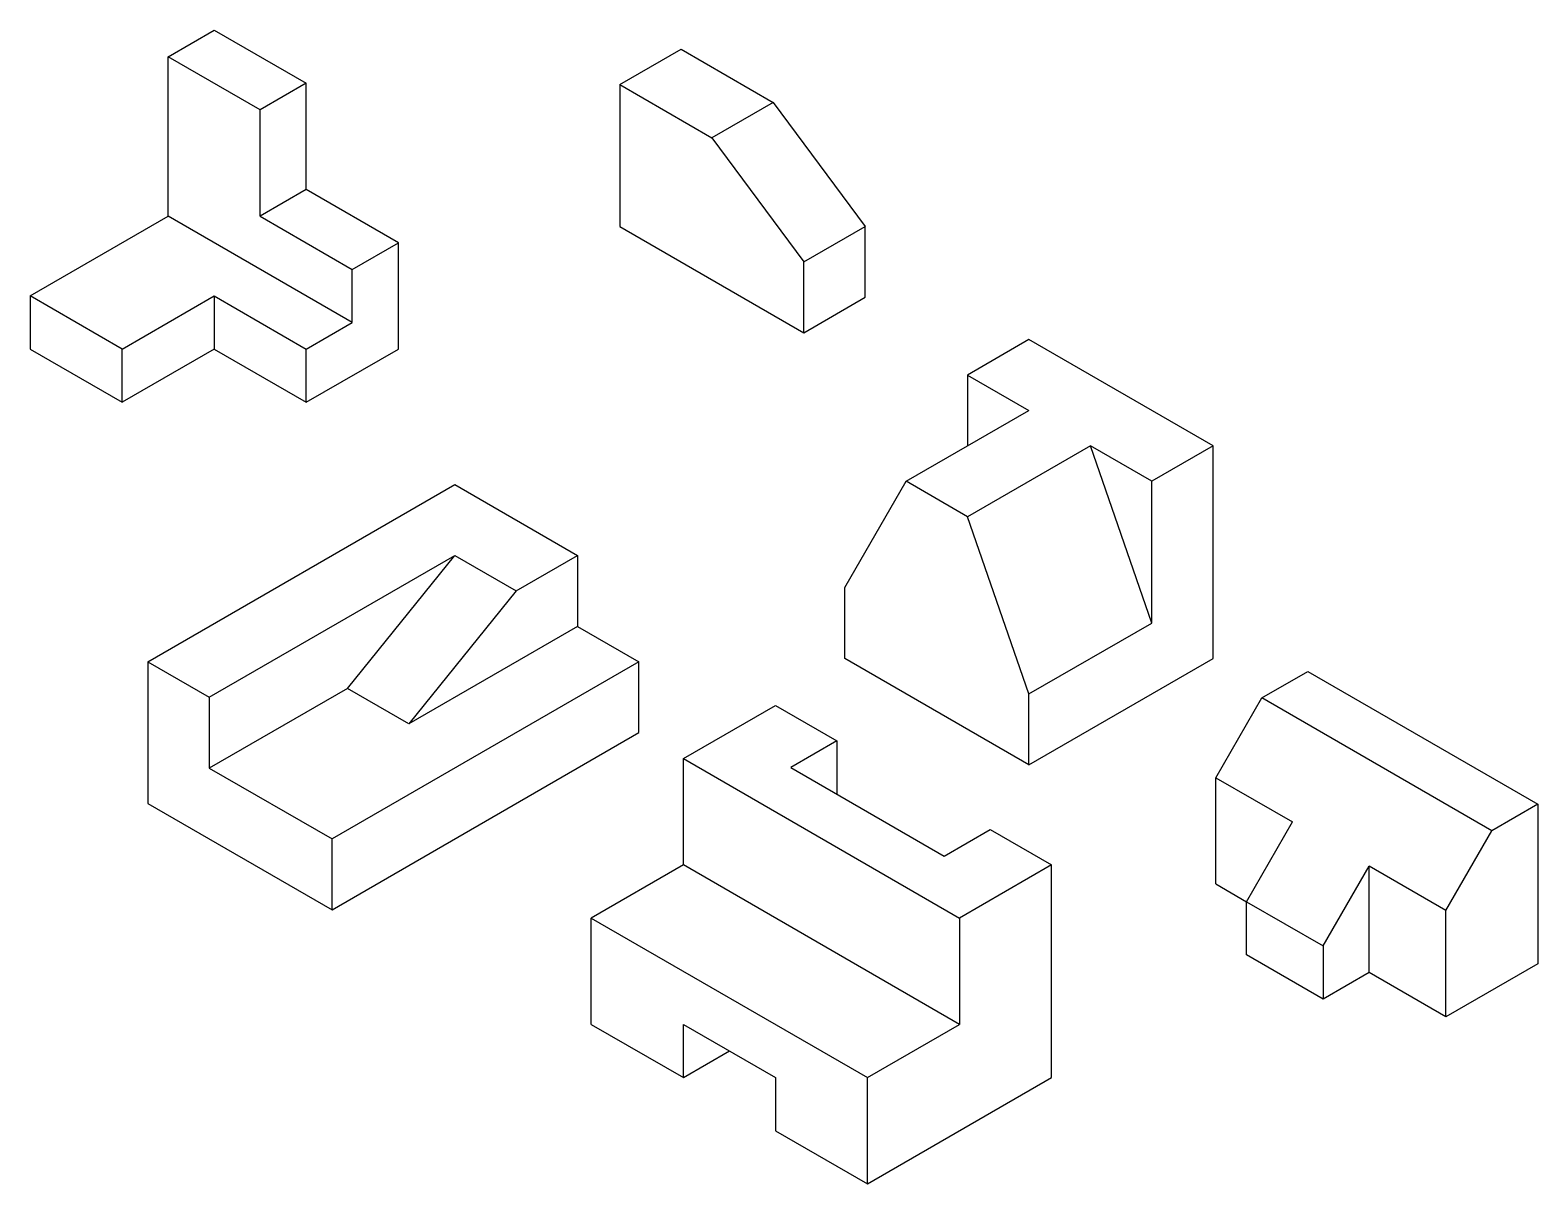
# Model space of a CAD drawing. Header units: inches. Extents: x 6.7 to 49.3, y -10.9 to 21.6.
import ezdxf

# ---------------------------------------------------------------- set-up
doc = ezdxf.new("R2010")
doc.units = ezdxf.units.IN
doc.header["$MEASUREMENT"] = 0

msp = doc.modelspace()

# ---------------------------------------------------------------- linework, layer by layer
for p, q in [((10.636, 20.871), (11.935, 21.621)), ((11.935, 21.621), (14.533, 20.121)), ((10.636, 16.371), (10.636, 20.871)), ((13.234, 19.371), (10.636, 20.871)), ((23.378, 20.083), (25.11, 21.083)), ((25.11, 21.083), (27.708, 19.583)), ((14.533, 20.121), (13.234, 19.371)), ((14.533, 17.121), (14.533, 20.121)), ((23.378, 20.083), (23.378, 16.083)), ((23.378, 20.083), (25.976, 18.583)), ((27.708, 19.583), (25.976, 18.583)), ((27.708, 19.583), (30.306, 16.083)), ((13.234, 16.371), (13.234, 19.371)), ((25.976, 18.583), (28.574, 15.083)), ((14.533, 17.121), (13.234, 16.371)), ((17.131, 15.621), (14.533, 17.121)), ((6.739, 14.121), (10.636, 16.371)), ((15.832, 13.371), (10.636, 16.371)), ((13.234, 16.371), (15.832, 14.871)), ((23.378, 16.083), (28.574, 13.083)), ((28.574, 15.083), (30.306, 16.083)), ((30.306, 14.083), (30.306, 16.083)), ((15.832, 14.871), (17.131, 15.621)), ((17.131, 12.621), (17.131, 15.621)), ((28.574, 13.083), (28.574, 15.083)), ((15.832, 13.371), (15.832, 14.871)), ((9.337, 12.621), (6.739, 14.121)), ((6.739, 14.121), (6.739, 12.621)), ((9.337, 12.621), (11.935, 14.121)), ((11.935, 14.121), (11.935, 12.621)), ((11.935, 14.121), (14.533, 12.621)), ((28.574, 13.083), (30.306, 14.083)), ((14.533, 12.621), (15.832, 13.371)), ((34.931, 12.889), (33.199, 11.889)), ((40.127, 9.889), (34.931, 12.889)), ((6.739, 12.621), (9.337, 11.121)), ((9.337, 11.121), (9.337, 12.621)), ((11.935, 12.621), (9.337, 11.121)), ((11.935, 12.621), (14.533, 11.121)), ((14.533, 11.121), (14.533, 12.621)), ((14.533, 11.121), (17.131, 12.621)), ((33.199, 11.889), (34.931, 10.889)), ((33.199, 11.889), (33.199, 9.889)), ((31.467, 8.889), (34.931, 10.889)), ((36.663, 9.889), (33.199, 7.889)), ((38.395, 8.889), (36.663, 9.889)), ((38.395, 4.889), (36.663, 9.889)), ((40.127, 9.889), (38.395, 8.889)), ((40.127, 3.889), (40.127, 9.889)), ((10.062, 3.796), (18.723, 8.796)), ((18.723, 8.796), (22.187, 6.796)), ((29.735, 5.889), (31.467, 8.889)), ((33.199, 7.889), (31.467, 8.889)), ((38.395, 4.889), (38.395, 8.889)), ((34.931, 2.889), (33.199, 7.889)), ((11.794, 2.796), (18.723, 6.796)), ((15.692, 3.046), (18.723, 6.796)), ((18.723, 6.796), (20.455, 5.796)), ((20.455, 5.796), (22.187, 6.796)), ((22.187, 6.796), (22.187, 4.796)), ((20.455, 5.796), (17.424, 2.046)), ((29.735, 3.889), (29.735, 5.889)), ((22.187, 4.796), (17.424, 2.046)), ((22.187, 4.796), (23.919, 3.796)), ((34.931, 2.889), (38.395, 4.889)), ((34.931, 0.889), (29.735, 3.889)), ((34.931, 0.889), (40.127, 3.889)), ((10.062, 3.796), (10.062, -0.204)), ((10.062, 3.796), (11.794, 2.796)), ((23.919, 3.796), (15.259, -1.204)), ((23.919, 1.796), (23.919, 3.796)), ((41.499, 2.776), (42.798, 3.526)), ((42.798, 3.526), (49.293, -0.224)), ((15.692, 3.046), (11.794, 0.796)), ((17.424, 2.046), (15.692, 3.046)), ((11.794, 2.796), (11.794, 0.796)), ((25.176, 1.064), (27.774, 2.564)), ((27.774, 2.564), (29.506, 1.564)), ((34.931, 0.889), (34.931, 2.889)), ((40.2, 0.526), (41.499, 2.776)), ((47.994, -0.974), (41.499, 2.776)), ((15.259, -3.204), (23.919, 1.796)), ((29.506, 1.564), (28.207, 0.814)), ((29.506, 1.564), (28.207, 0.814)), ((29.506, 1.564), (28.207, 0.814)), ((29.506, 1.564), (29.506, 0.064)), ((25.176, -1.936), (25.176, 1.064)), ((25.176, 1.064), (32.97, -3.436)), ((11.794, 0.796), (15.259, -1.204)), ((28.207, 0.814), (32.537, -1.686)), ((40.2, -2.474), (40.2, 0.526)), ((40.2, 0.526), (42.365, -0.724)), ((10.062, -0.204), (15.259, -3.204)), ((49.293, -0.224), (47.994, -0.974)), ((49.293, -0.224), (49.293, -4.724)), ((41.066, -2.974), (42.365, -0.724)), ((15.259, -3.204), (15.259, -1.204)), ((32.537, -1.686), (33.836, -0.936)), ((33.836, -0.936), (35.568, -1.936)), ((46.695, -3.224), (47.994, -0.974)), ((25.176, -1.936), (22.578, -3.436)), ((32.97, -6.436), (25.176, -1.936)), ((35.568, -1.936), (32.97, -3.436)), ((35.568, -7.936), (35.568, -1.936)), ((43.231, -4.224), (44.53, -1.974)), ((46.695, -3.224), (44.53, -1.974)), ((44.53, -4.974), (44.53, -1.974)), ((40.2, -2.474), (41.066, -2.974)), ((41.066, -4.474), (41.066, -2.974)), ((41.066, -2.974), (43.231, -4.224)), ((46.695, -6.224), (46.695, -3.224)), ((22.578, -6.436), (22.578, -3.436)), ((22.578, -3.436), (30.372, -7.936)), ((32.97, -3.436), (32.97, -6.436)), ((43.231, -4.224), (43.231, -5.724)), ((43.231, -5.724), (41.066, -4.474)), ((44.53, -4.974), (43.231, -5.724)), ((46.695, -6.224), (44.53, -4.974)), ((49.293, -4.724), (46.695, -6.224)), ((22.578, -6.436), (25.176, -7.936)), ((25.176, -7.936), (25.176, -6.436)), ((25.176, -6.436), (27.774, -7.936)), ((25.176, -7.936), (25.176, -6.436)), ((30.372, -7.936), (32.97, -6.436)), ((25.176, -7.936), (26.475, -7.186)), ((27.774, -7.936), (27.774, -9.436)), ((30.372, -10.936), (30.372, -7.936)), ((30.372, -10.936), (35.568, -7.936)), ((27.774, -9.436), (30.372, -10.936))]:
    msp.add_line(p, q)

doc.saveas('drawing.dxf')
